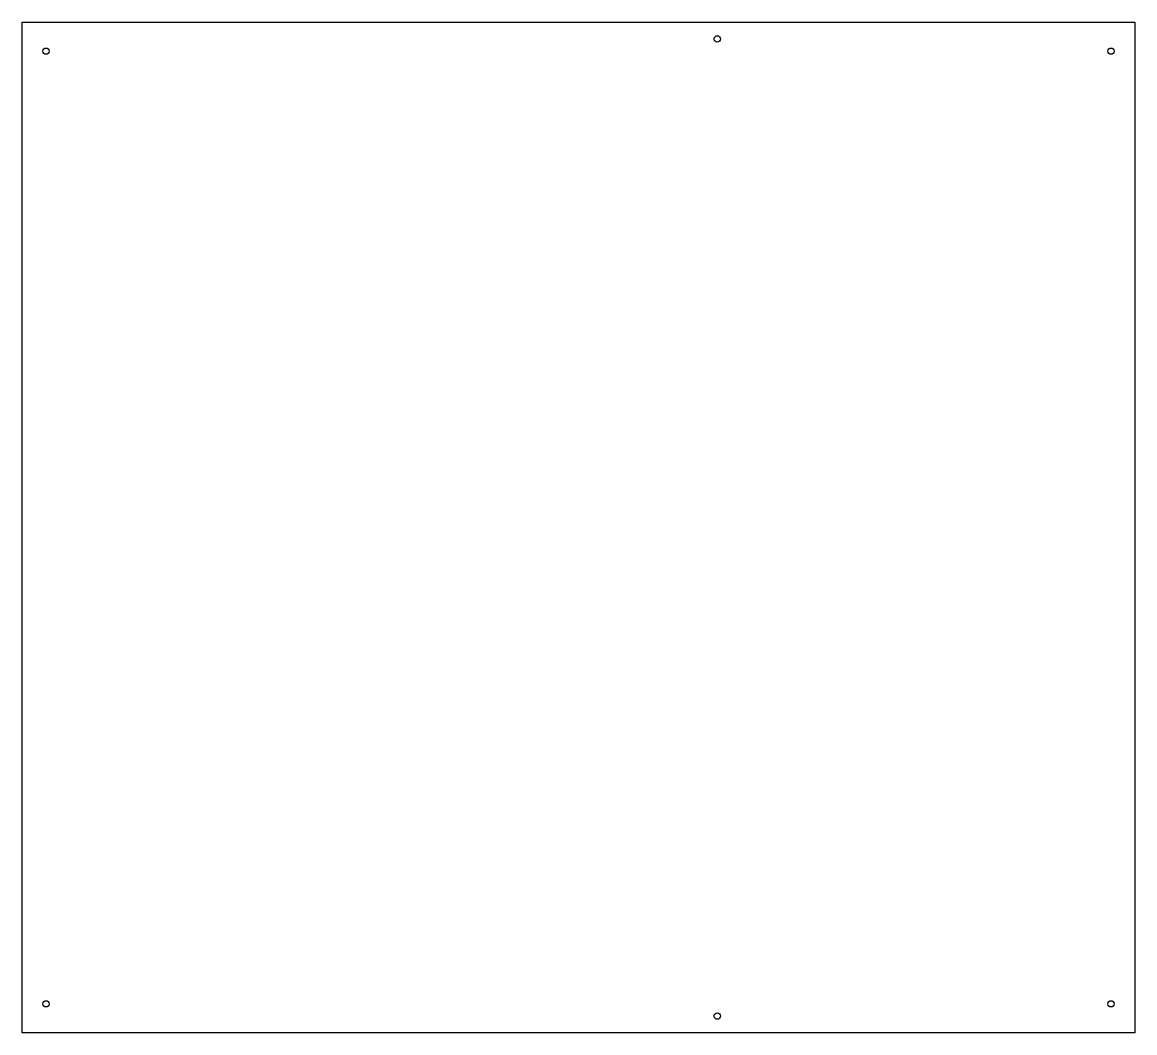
# Model space of a CAD drawing. Header units: millimetres. Extents: x -550 to -1, y 1 to 499.
import ezdxf

# ---------------------------------------------------------------- set-up
doc = ezdxf.new("R2010")
doc.units = ezdxf.units.MM

msp = doc.modelspace()

# ---------------------------------------------------------------- linework, layer by layer
at = {"color": 7, "linetype": 'Continuous', "lineweight": 25}
for p, q in [((-549.75, 499.25), (-0.75, 499.25)), ((-549.75, 0.75), (-549.75, 499.25)), ((-0.75, 499.25), (-0.75, 0.75)), ((-0.75, 0.75), (-549.75, 0.75))]:
    msp.add_line(p, q, dxfattribs=at)
for centre, radius in [((-206.75, 491), 1.6), ((-538, 485), 1.55), ((-12.5, 485), 1.55), ((-538, 15), 1.55), ((-12.5, 15), 1.55), ((-206.75, 9), 1.6)]:
    msp.add_circle(centre, radius, dxfattribs=at)

doc.saveas('drawing.dxf')
